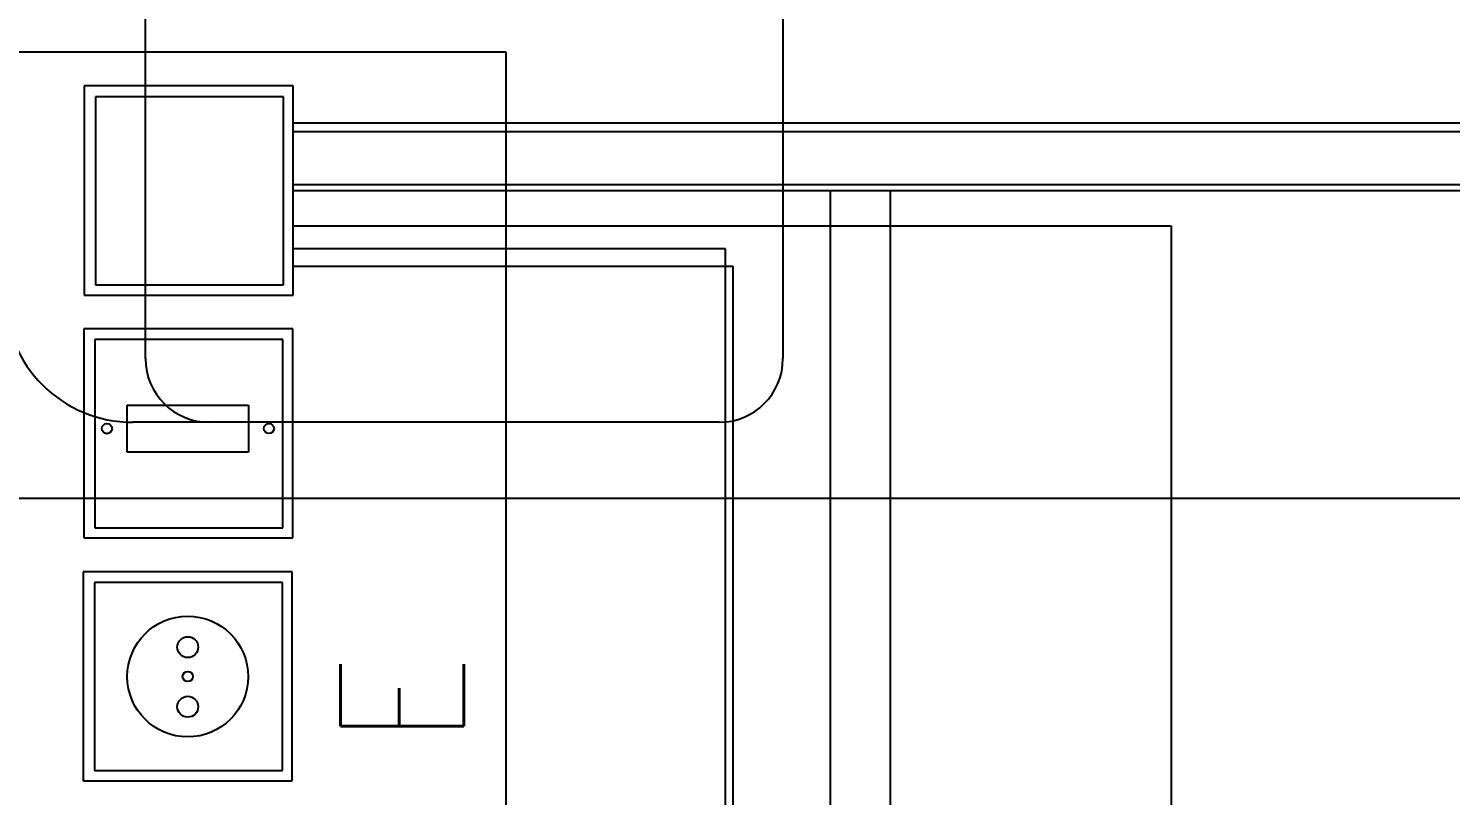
# Model space of a CAD drawing. Header units: inches. Extents: x 567429 to 582707, y 126347 to 133675.
# Drawn here: x 576930 to 577041.5, y 131716.1 to 131776.2 of the extents above; entities that cross this region are included whole.
import ezdxf

# ---------------------------------------------------------------- set-up
doc = ezdxf.new("R2010")
doc.units = ezdxf.units.IN
doc.header["$MEASUREMENT"] = 0
for name, color, linetype in [('BORD', 3, 'Continuous'), ('COMPUTER WIRE', 4, 'Continuous'), ('mobl', 11, 'Continuous'), ('NURSE CALL WIRE', 4, 'Continuous'), ('SOCKET WIRE', 4, 'Continuous'), ('TEL WIRE', 4, 'Continuous')]:
    doc.layers.add(name, color=color, linetype=linetype)
doc.styles.add('ROMANS', font='romans.shx')

# ---------------------------------------------------------------- blocks, each defined once
blk = doc.blocks.new('BOARD1')
at = {"layer": 'BORD', "color": 4}
for p, q in [((98.93, 2.64), (98.93, -51.78)), ((98.93, -51.78), (-77.35, -51.78))]:
    blk.add_line(p, q, dxfattribs=at)
at = {"layer": 'BORD'}
for p, q in [((35.97, -15.26), (35.97, -33.33)), ((54.03, -15.26), (35.97, -15.26)), ((54.03, -33.33), (54.03, -15.26)), ((56.95, -15.31), (56.95, -33.37)), ((75.01, -15.31), (56.95, -15.31)), ((75.01, -33.37), (75.01, -15.31)), ((77.93, -15.35), (77.93, -33.42)), ((96, -15.35), (77.93, -15.35)), ((96, -33.42), (96, -15.35)), ((36.84, -16.23), (36.84, -32.48)), ((53.1, -16.23), (36.84, -16.23)), ((53.1, -32.48), (53.1, -16.23)), ((57.82, -16.27), (57.82, -32.53)), ((74.08, -16.27), (57.82, -16.27)), ((74.08, -32.53), (74.08, -16.27)), ((78.81, -16.32), (78.81, -32.57)), ((95.06, -16.32), (78.81, -16.32)), ((95.06, -32.57), (95.06, -16.32)), ((36.84, -32.48), (53.1, -32.48)), ((57.82, -32.53), (74.08, -32.53)), ((78.81, -32.57), (95.06, -32.57)), ((35.97, -33.33), (54.03, -33.33)), ((56.95, -33.37), (75.01, -33.37)), ((77.93, -33.42), (96, -33.42))]:
    blk.add_line(p, q, dxfattribs=at)
at = {"layer": 'BORD', "color": 30}
for p, q in [((64.36, -29.54), (64.36, -19.07)), ((64.36, -19.07), (68.41, -19.07)), ((68.41, -19.07), (68.41, -29.54)), ((68.41, -29.54), (64.36, -29.54))]:
    blk.add_line(p, q, dxfattribs=at)
for centre, radius in [((66.39, -17.32), 0.437), ((44.97, -24.3), 5.22), ((44.97, -24.3), 0.442), ((66.39, -31.32), 0.437)]:
    blk.add_circle(centre, radius, dxfattribs=at)
at = {"layer": 'BORD', "color": 2}
for centre in [(42.36, -24.3), (47.51, -24.3)]:
    blk.add_circle(centre, 0.9, dxfattribs=at)
at = {"layer": 'BORD', "color": 2, "style": 'ROMANS', "width": 0.9}
blk.add_text('E', height=10.64, dxfattribs=at).set_placement((39.05, -48.15))

msp = doc.modelspace()

# ---------------------------------------------------------------- linework, layer by layer
at = {"layer": 'COMPUTER WIRE'}
for p, q in [((576950.72, 131763.53), (576997.53, 131763.53)), ((576997.53, 131763.53), (576997.53, 131078.04))]:
    msp.add_line(p, q, dxfattribs=at)
at = {"layer": 'mobl', "color": 15}
for p, q in [((576939.13, 131750.35), (576939.13, 131790.35)), ((576989.13, 131790.35), (576989.13, 131750.35)), ((576944.13, 131745.35), (576938.13, 131745.35)), ((576984.13, 131745.35), (576944.13, 131745.35)), ((576927.99, 131739.39), (577127.99, 131739.39))]:
    msp.add_line(p, q, dxfattribs=at)
for centre, radius, start, end in [((576938.13, 131755.35), 10, 180, 270), ((576944.13, 131750.35), 5, 180, 270), ((576984.13, 131750.35), 5, 270, 0)]:
    msp.add_arc(centre, radius, start, end, dxfattribs=at)
at = {"layer": 'NURSE CALL WIRE'}
for p, q in [((577284.32, 131768.12), (576950.72, 131768.12)), ((577070.04, 131763.98), (576950.72, 131763.98)), ((576950.72, 131760.77), (577019.58, 131760.77)), ((577019.58, 131760.77), (577019.58, 130872.24)), ((576950.72, 131757.59), (576985.2, 131757.59)), ((576985.2, 131757.59), (576985.2, 131316.63))]:
    msp.add_line(p, q, dxfattribs=at)
at = {"layer": 'SOCKET WIRE'}
for p, q in [((576950.72, 131768.83), (577284.32, 131768.83)), ((576950.72, 131763.53), (577091.41, 131763.53)), ((576984.62, 131758.96), (576950.72, 131758.96)), ((576984.62, 131567.22), (576984.62, 131758.96))]:
    msp.add_line(p, q, dxfattribs=at)
at = {"layer": 'TEL WIRE'}
for p, q in [((576950.72, 131763.53), (576992.82, 131763.53)), ((576992.82, 131763.53), (576992.82, 131078.04))]:
    msp.add_line(p, q, dxfattribs=at)

# ---------------------------------------------------------------- block references
at = {"layer": 'BORD', "ltscale": 5, "xscale": 0.9077507259660533, "yscale": 0.9077507259660533, "zscale": 0.9077507259660533, "rotation": 90.00288558390875}
msp.add_blockref('BOARD1', (576920.39, 131684.59), dxfattribs=at)

doc.saveas('drawing.dxf')
